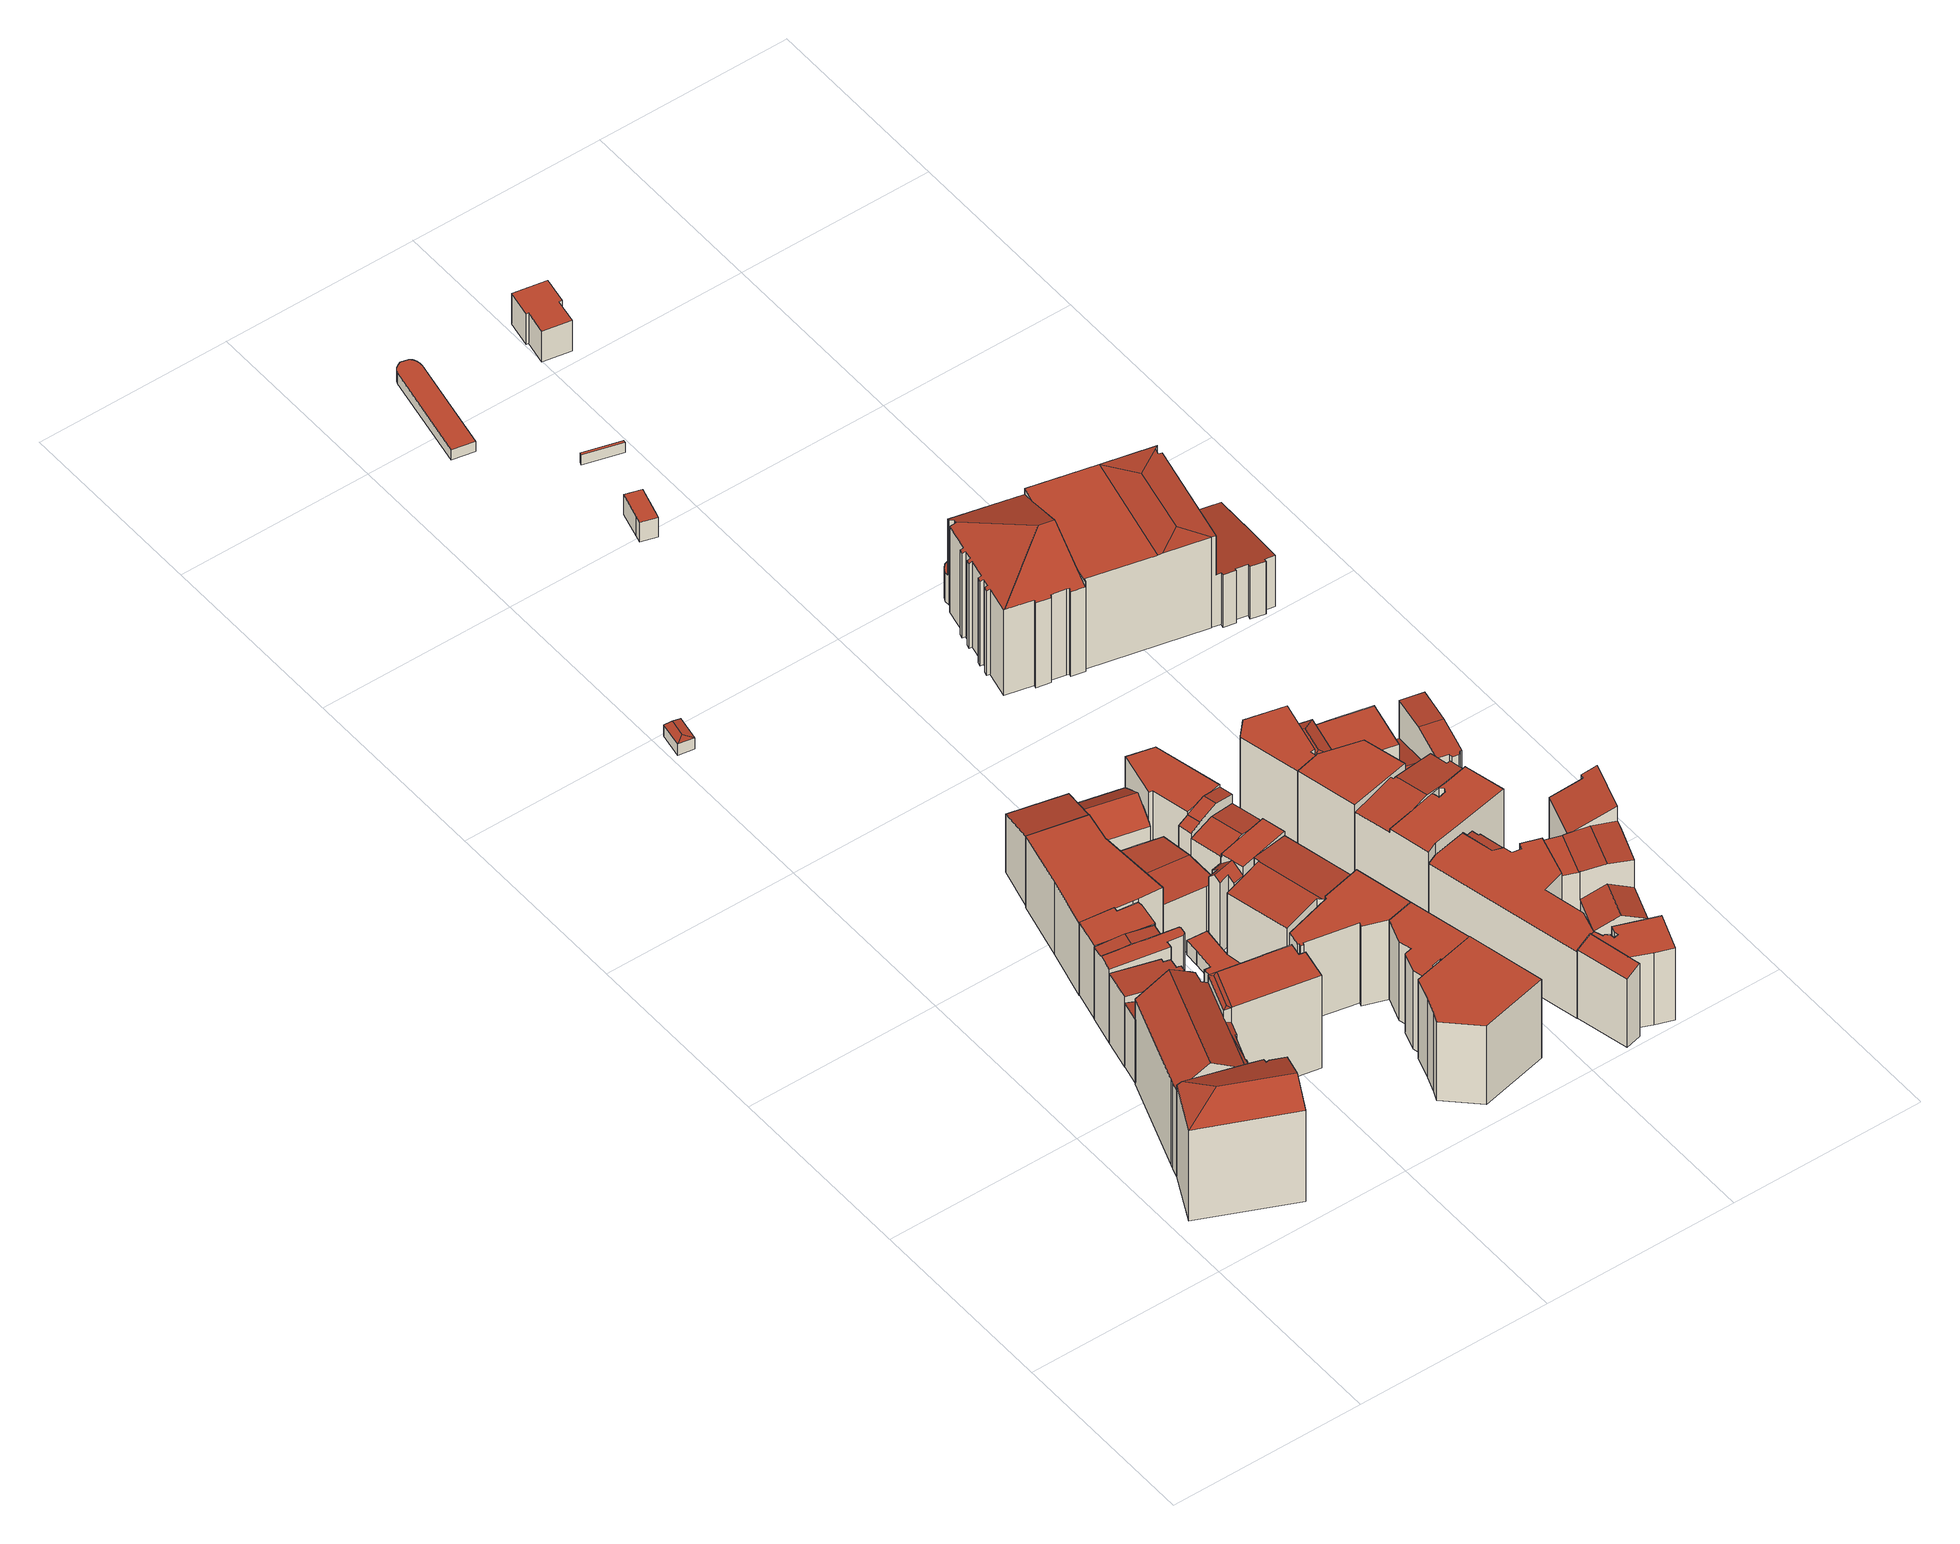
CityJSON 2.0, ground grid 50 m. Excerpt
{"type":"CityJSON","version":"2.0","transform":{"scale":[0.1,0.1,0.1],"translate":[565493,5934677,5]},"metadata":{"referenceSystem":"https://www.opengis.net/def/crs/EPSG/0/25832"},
"CityObjects":{
"building1":{"type":"Building","attributes":{"Gemeindeschluessel":"02100108","Geometrietyp2DReferenz":"3000","function":"31001_2010","roofType":"3200","measuredHeight":31.14,"storeysAboveGround":6},"address":[{"country":"Germany","locality":"Hamburg","thoroughfareNumber":"27","thoroughfareName":"Dammtorstraße","postcode":"20354"}],"geometry":[{"type":"Solid","lod":"2","boundaries":[[[[0,1,2,3]],[[4,5,6,7]],[[5,8,9,6]],[[8,10,11,9]],[[10,12,13,11]],[[12,14,13]],[[14,15,16,13]],[[17,18,7,6,9,11,13,16,19]],[[7,18,20,21,4]],[[17,19,3,2,22]],[[3,19,16,15,0]],[[18,17,22,20]],[[15,14,12,10,8,5,4,21,1,0]],[[22,2,1,21,20]]]],"semantics":{"surfaces":[{"type":"RoofSurface"},{"type":"WallSurface"},{"type":"GroundSurface"}],"values":[[0,1,1,1,1,1,1,2,1,1,1,1,0,0]]}}]},
"building2":{"type":"Building","attributes":{"Gemeindeschluessel":"02100108","Geometrietyp2DReferenz":"3000","function":"31001_2310","roofType":"2100","measuredHeight":19.26,"storeysAboveGround":5},"address":[{"country":"Germany","locality":"Hamburg","thoroughfareNumber":"23","thoroughfareName":"Dammtorstraße","postcode":"20354"}],"geometry":[{"type":"Solid","lod":"2","boundaries":[[[[23,24,25,26]],[[24,27,28,25]],[[27,29,30,28]],[[29,31,32,30]],[[33,23,26,34]],[[31,33,34,32]],[[34,26,25,28,30,32]],[[31,29,27,24,23,33]]]],"semantics":{"surfaces":[{"type":"WallSurface"},{"type":"GroundSurface"},{"type":"RoofSurface"}],"values":[[0,0,0,0,0,0,1,2]]}}]},
"building3":{"type":"Building","attributes":{"Gemeindeschluessel":"02100108","Geometrietyp2DReferenz":"3000","function":"31001_2010","roofType":"3100","measuredHeight":30.87,"storeysAboveGround":5},"address":[{"country":"Germany","locality":"Hamburg","thoroughfareNumber":"25","thoroughfareName":"Dammtorstraße","postcode":"20354"}],"geometry":[{"type":"Solid","lod":"2","boundaries":[[[[35,36,37,38,39,40,41,42]],[[43,37,36,44]],[[45,46,40,39,47]],[[48,49,50,51]],[[51,50,52]],[[53,54,48,51,52]],[[54,49,48]],[[55,56,57,58]],[[59,60,61,62]],[[63,64,65,66]],[[64,67,68,65]],[[69,70,41,40]],[[35,42,71,72]],[[73,74,75,76]],[[43,44,77,78]],[[45,47,79,80]],[[50,49,81,69]],[[52,50,69,40,46]],[[82,83,84,85]],[[83,86,87,84]],[[57,56,59,62]],[[88,68,67,89]],[[90,81,49,54,91,92,93]],[[80,79,94,78,77,72,71,95,66,65,68,88,76,75,93,92,96,97,85,84,87,98]],[[89,67,64,63,99,100]],[[73,100,99,101,70,69,81,90,74]],[[52,98,87,86,53]],[[96,60,59,56,55,97]],[[97,55,58,102,82,85]],[[58,57,62,61,103,102]],[[92,91,103,61,60,96]],[[98,52,46,45,80]],[[77,44,36,35,72]],[[94,38,37,43,78]],[[79,47,39,38,94]],[[90,93,75,74]],[[88,89,100,73,76]],[[71,42,41,70,101,95]],[[95,101,99,63,66]],[[103,91,54,53,86,83,82,102]]]],"semantics":{"surfaces":[{"type":"RoofSurface"},{"type":"WallSurface"},{"type":"GroundSurface"}],"values":[[0,0,0,0,0,0,0,0,0,1,1,1,1,1,1,1,1,1,1,1,1,1,1,2,0,0,1,1,1,1,1,1,1,1,1,1,1,1,1,0]]}}]},
"building4":{"type":"Building","attributes":{"Gemeindeschluessel":"02100108","Geometrietyp2DReferenz":"3000","function":"31001_2310","roofType":"1000","measuredHeight":21.2,"storeysAboveGround":5},"address":[{"country":"Germany","locality":"Hamburg","thoroughfareNumber":"22","thoroughfareName":"Dammtorstraße","postcode":"20354"}],"geometry":[{"type":"Solid","lod":"2","boundaries":[[[[104,105,106,107]],[[105,108,109,106]],[[108,110,111,109]],[[110,112,113,111]],[[112,114,115,113]],[[114,116,117,115]],[[118,119,120,121]],[[119,122,123,120]],[[122,124,125,123]],[[124,104,107,125]],[[116,126,127,117]],[[126,118,121,127]],[[121,120,123,125,107,106,109,111,113,115,117,127]],[[126,116,114,112,110,108,105,104,124,122,119,118]]]],"semantics":{"surfaces":[{"type":"WallSurface"},{"type":"GroundSurface"},{"type":"RoofSurface"}],"values":[[0,0,0,0,0,0,0,0,0,0,0,0,1,2]]}}]},
"building5":{"type":"Building","attributes":{"Gemeindeschluessel":"02100108","Geometrietyp2DReferenz":"3000","function":"31001_2010","roofType":"1000","measuredHeight":22.48,"storeysAboveGround":5},"address":[{"country":"Germany","locality":"Hamburg","thoroughfareNumber":"21","thoroughfareName":"Dammtorstraße","postcode":"20354"}],"geometry":[{"type":"Solid","lod":"2","boundaries":[[[[128,129,130,131,132]],[[133,132,131]],[[134,135,136,137]],[[138,139,140,141]],[[139,142,143,140]],[[142,144,145,143]],[[144,146,147,145]],[[148,137,136,149,141,140,143,145,147,106]],[[106,147,146,150]],[[149,151,152,153,138,141]],[[149,136,135,151]],[[128,132,154]],[[148,130,129,134,137]],[[152,154,153]],[[106,150,133,131,130,148]],[[152,151,135,134,129,128,154]],[[154,132,133,150,146,144,142,139,138,153]]]],"semantics":{"surfaces":[{"type":"RoofSurface"},{"type":"WallSurface"},{"type":"GroundSurface"}],"values":[[0,1,1,1,1,1,1,2,1,1,1,1,1,1,1,0,0]]}}]},
"building6":{"type":"Building","attributes":{"Gemeindeschluessel":"02100108","Geometrietyp2DReferenz":"3000","function":"31001_2010","roofType":"1000","measuredHeight":21.91,"storeysAboveGround":5},"address":[{"country":"Germany","locality":"Hamburg","thoroughfareNumber":"20","thoroughfareName":"Dammtorstraße","postcode":"20354"}],"geometry":[{"type":"Solid","lod":"2","boundaries":[[[[155,156,157,158]],[[159,160,161,162]],[[160,163,164,161]],[[165,155,158,166]],[[163,160,159,167,156,155,165,168]],[[166,158,157,169,162,161,164,170]],[[170,168,165,166]],[[164,163,168,170]],[[169,167,159,162]],[[157,156,167,169]]]],"semantics":{"surfaces":[{"type":"WallSurface"},{"type":"RoofSurface"},{"type":"GroundSurface"}],"values":[[0,0,0,0,1,2,0,0,0,0]]}}]},
"building7":{"type":"Building","attributes":{"Gemeindeschluessel":"02100108","Geometrietyp2DReferenz":"3000","function":"31001_2010","roofType":"3200","measuredHeight":3.69,"storeysAboveGround":1},"address":[{"country":"Germany","locality":"Hamburg","thoroughfareName":"Gorch-Fock-Wall","postcode":"20355"}],"geometry":[{"type":"Solid","lod":"2","boundaries":[[[[171,172,173,174]],[[174,173,175]],[[176,171,174,175]],[[173,172,177,178]],[[175,173,178,179]],[[176,175,179,180]],[[179,178,177,180]],[[177,172,171,176,180]]]],"semantics":{"surfaces":[{"type":"RoofSurface"},{"type":"WallSurface"},{"type":"GroundSurface"}],"values":[[0,0,0,1,1,1,2,1]]}}]},
"building8":{"type":"Building","attributes":{"Gemeindeschluessel":"02100108","Geometrietyp2DReferenz":"3000","function":"31001_2010","roofType":"2100","measuredHeight":11.43,"storeysAboveGround":3},"address":[{"country":"Germany","locality":"Hamburg","thoroughfareNumber":"21c","thoroughfareName":"Dammtorstraße","postcode":"20354"}],"geometry":[{"type":"Solid","lod":"2","boundaries":[[[[181,182,183,184]],[[182,185,186,183]],[[185,187,188,186]],[[187,189,190,188]],[[191,192,193,194]],[[195,196,197,198]],[[196,199,200,197]],[[199,201,202,200]],[[201,203,204,202]],[[203,205,206,204]],[[205,207,208,206]],[[207,209,210,208]],[[209,211,212,210]],[[211,181,184,212]],[[213,195,198,214]],[[214,193,192,213]],[[194,190,189,191]],[[194,193,214,198,197,200,202,204,206,208,210,212,184,183,186,188,190]],[[189,187,185,182,181,211,209,207,205,203,201,199,196,195,213,192,191]]]],"semantics":{"surfaces":[{"type":"WallSurface"},{"type":"GroundSurface"},{"type":"RoofSurface"}],"values":[[0,0,0,0,0,0,0,0,0,0,0,0,0,0,0,0,0,1,2]]}}]},
"building9":{"type":"Building","attributes":{"Gemeindeschluessel":"02100108","Geometrietyp2DReferenz":"3000","function":"31001_2010","roofType":"1000","measuredHeight":21.81,"storeysAboveGround":5},"address":[{"country":"Germany","locality":"Hamburg","thoroughfareNumber":"6","thoroughfareName":"Stephansplatz","postcode":"20354"}],"geometry":[{"type":"Solid","lod":"2","boundaries":[[[[215,216,217,218]],[[219,220,221,222]],[[220,223,224,221]],[[223,225,226,224]],[[227,228,229,230]],[[231,217,216,232]],[[233,226,225,234]],[[228,215,218,229]],[[234,227,230,233]],[[222,231,232,219]],[[222,221,224,226,233,230,229,218,217,231]],[[232,216,215,228,227,234,225,223,220,219]]]],"semantics":{"surfaces":[{"type":"WallSurface"},{"type":"GroundSurface"},{"type":"RoofSurface"}],"values":[[0,0,0,0,0,0,0,0,0,0,1,2]]}}]},
"building10":{"type":"Building","attributes":{"Gemeindeschluessel":"02100108","Geometrietyp2DReferenz":"3000","function":"31001_2100","roofType":"1000","measuredHeight":4.22,"storeysAboveGround":1},"address":[{"country":"Germany","locality":"Hamburg","thoroughfareNumber":"21b","thoroughfareName":"Dammtorstraße","postcode":"20354"}],"geometry":[{"type":"Solid","lod":"2","boundaries":[[[[235,236,237,193]],[[236,238,239,237]],[[238,240,241,239]],[[240,242,243,241]],[[242,244,245,243]],[[246,247,248,249]],[[247,250,251,248]],[[250,247,246,252,244,242,240,238,236,235,253]],[[237,239,241,243,245,254,249,248,251,214,193]],[[214,253,235,193]],[[251,250,253,214]],[[254,252,246,249]],[[245,244,252,254]]]],"semantics":{"surfaces":[{"type":"WallSurface"},{"type":"RoofSurface"},{"type":"GroundSurface"}],"values":[[0,0,0,0,0,0,0,1,2,0,0,0,0]]}}]},
"building11":{"type":"Building","attributes":{"Gemeindeschluessel":"02100108","Geometrietyp2DReferenz":"3000","function":"31001_2010","roofType":"2100","measuredHeight":20.89,"storeysAboveGround":4},"address":[{"country":"Germany","locality":"Hamburg","thoroughfareNumber":"31","thoroughfareName":"Esplanade","postcode":"20354"}],"geometry":[{"type":"Solid","lod":"2","boundaries":[[[[255,256,257,258]],[[256,259,260,257]],[[261,255,258,262]],[[259,261,262,260]],[[262,258,257,260]],[[259,256,255,261]]]],"semantics":{"surfaces":[{"type":"WallSurface"},{"type":"GroundSurface"},{"type":"RoofSurface"}],"values":[[0,0,0,0,1,2]]}}]},
"building12":{"type":"Building","attributes":{"Gemeindeschluessel":"02100108","Geometrietyp2DReferenz":"3000","function":"31001_2010","roofType":"3100","measuredHeight":18.23,"storeysAboveGround":4},"address":[{"country":"Germany","locality":"Hamburg","thoroughfareName":"Esplanade","postcode":"20354"}],"geometry":[{"type":"Solid","lod":"2","boundaries":[[[[263,264,265,266]],[[267,268,269,270]],[[271,272,273,274]],[[275,276,271,274,277]],[[274,273,266,265,270,269,277]],[[266,273,272,263]],[[270,265,264,278,267]],[[277,269,268,275]],[[268,267,278,276,275]],[[264,263,272,271,276,278]]]],"semantics":{"surfaces":[{"type":"WallSurface"},{"type":"GroundSurface"},{"type":"RoofSurface"}],"values":[[0,0,0,0,1,0,0,0,2,2]]}}]},
"building13":{"type":"Building","attributes":{"Gemeindeschluessel":"02100108","Geometrietyp2DReferenz":"3000","function":"31001_2010","roofType":"1000","measuredHeight":23.88,"storeysAboveGround":7},"address":[{"country":"Germany","locality":"Hamburg","thoroughfareNumber":"41","thoroughfareName":"Colonnaden","postcode":"20354"}],"geometry":[{"type":"Solid","lod":"2","boundaries":[[[[279,280,281,282,283,284,285]],[[286,287,288,289,290,291,292]],[[281,280,289,288]],[[280,279,290,289]],[[279,285,291,290]],[[284,283,286,292]],[[283,282,287,286]],[[282,281,288,287]],[[291,285,284,292]]]],"semantics":{"surfaces":[{"type":"RoofSurface"},{"type":"GroundSurface"},{"type":"WallSurface"}],"values":[[0,1,2,2,2,2,2,2,2]]}}]},
"building14":{"type":"Building","attributes":{"Gemeindeschluessel":"02100108","Geometrietyp2DReferenz":"3000","function":"31001_2100","roofType":"3100","measuredHeight":18.59,"storeysAboveGround":3},"address":[{"country":"Germany","locality":"Hamburg","thoroughfareNumber":"29","thoroughfareName":"Esplanade","postcode":"20354"}],"geometry":[{"type":"Solid","lod":"2","boundaries":[[[[293,294,295,296,297]],[[296,295,298,299]],[[297,296,299,300]],[[301,302,294,293]],[[303,304,305,306]],[[305,307,300,299,298,308,309,310,306]],[[310,309,311,312]],[[310,312,313,303,306]],[[307,305,304,301]],[[308,314,315,311,309]],[[307,301,293,297,300]],[[298,295,294,302,314,308]],[[312,311,315,313]],[[315,314,302,301,304,303,313]]]],"semantics":{"surfaces":[{"type":"RoofSurface"},{"type":"WallSurface"},{"type":"GroundSurface"}],"values":[[0,1,1,1,1,2,1,1,1,1,1,1,0,0]]}}]},
"building15":{"type":"Building","attributes":{"Gemeindeschluessel":"02100108","Geometrietyp2DReferenz":"3000","function":"31001_2310","roofType":"1000","measuredHeight":24.25,"storeysAboveGround":5},"address":[{"country":"Germany","locality":"Hamburg","thoroughfareNumber":"45","thoroughfareName":"Colonnaden","postcode":"20354"}],"geometry":[{"type":"Solid","lod":"2","boundaries":[[[[316,317,318,319]],[[317,320,321,318]],[[320,322,323,321]],[[322,324,325,323]],[[324,326,327,325]],[[328,329,330,331]],[[329,332,333,330]],[[332,334,335,333]],[[334,336,337,335]],[[336,338,339,337]],[[338,316,319,339]],[[340,341,342,343]],[[341,328,331,342]],[[343,327,326,340]],[[343,342,331,330,333,335,337,339,319,318,321,323,325,327]],[[326,324,322,320,317,316,338,336,334,332,329,328,341,340]]]],"semantics":{"surfaces":[{"type":"WallSurface"},{"type":"GroundSurface"},{"type":"RoofSurface"}],"values":[[0,0,0,0,0,0,0,0,0,0,0,0,0,0,1,2]]}}]},
"building16":{"type":"Building","attributes":{"Gemeindeschluessel":"02100108","Geometrietyp2DReferenz":"3000","function":"31001_2010","roofType":"3100","measuredHeight":22.89,"storeysAboveGround":5},"address":[{"country":"Germany","locality":"Hamburg","thoroughfareNumber":"47","thoroughfareName":"Colonnaden","postcode":"20354"}],"geometry":[{"type":"Solid","lod":"2","boundaries":[[[[344,345,346,347,348]],[[346,345,349,350,351,352,353]],[[344,348,354,355]],[[348,347,356,354]],[[352,351,357,358]],[[351,350,327,357]],[[350,349,325,327]],[[353,352,358,359]],[[349,345,344,355,325]],[[347,346,353,359,356]],[[359,358,357,327,325,355,354,356]]]],"semantics":{"surfaces":[{"type":"RoofSurface"},{"type":"WallSurface"},{"type":"GroundSurface"}],"values":[[0,0,1,1,1,1,1,1,1,1,2]]}}]},
"building17":{"type":"Building","attributes":{"Gemeindeschluessel":"02100108","Geometrietyp2DReferenz":"3000","function":"31001_2010","roofType":"1000","measuredHeight":23.84,"storeysAboveGround":5},"address":[{"country":"Germany","locality":"Hamburg","thoroughfareNumber":"43","thoroughfareName":"Colonnaden","postcode":"20354"}],"geometry":[{"type":"Solid","lod":"2","boundaries":[[[[360,361,362,363,364,365,366,367,368,369,370,371]],[[372,373,374,375,376,377,378,379,380,381,382,383]],[[370,369,372,383]],[[369,368,373,372]],[[368,367,374,373]],[[367,366,375,374]],[[366,365,376,375]],[[365,364,377,376]],[[364,363,378,377]],[[363,362,379,378]],[[362,361,380,379]],[[361,360,381,380]],[[360,371,382,381]],[[371,370,383,382]]]],"semantics":{"surfaces":[{"type":"RoofSurface"},{"type":"GroundSurface"},{"type":"WallSurface"}],"values":[[0,1,2,2,2,2,2,2,2,2,2,2,2,2]]}}]},
"building18":{"type":"Building","attributes":{"Gemeindeschluessel":"02100108","Geometrietyp2DReferenz":"3000","function":"31001_2010","roofType":"3100","measuredHeight":23.17,"storeysAboveGround":4},"address":[{"country":"Germany","locality":"Hamburg","thoroughfareNumber":"49","thoroughfareName":"Colonnaden","postcode":"20354"}],"geometry":[{"type":"Solid","lod":"2","boundaries":[[[[384,385,386,387,388,389,390]],[[391,392,393,394,384,390,395]],[[396,397,398,399,400,401,402]],[[403,404,398,405,385,406,394,407,408]],[[404,409,410,400,399]],[[386,411,412,387]],[[389,388,413,414]],[[392,391,415,416]],[[391,395,417,415]],[[402,401,418,419]],[[405,398,397]],[[403,409,404]],[[407,394,393]],[[415,417,414,413,420,419,418,421,357,416]],[[357,408,407,393,392,416]],[[421,410,409,403,408,357]],[[420,412,411,396,402,419]],[[385,405,397,396,411,386]],[[404,399,398]],[[418,401,400,410,421]],[[417,395,390,389,414]],[[406,385,384,394]],[[413,388,387,412,420]]]],"semantics":{"surfaces":[{"type":"RoofSurface"},{"type":"WallSurface"},{"type":"GroundSurface"}],"values":[[0,0,0,0,0,0,1,1,1,1,1,1,1,2,1,1,1,1,1,1,1,1,1]]}}]},
"building19":{"type":"Building","attributes":{"Gemeindeschluessel":"02100108","Geometrietyp2DReferenz":"3000","function":"31001_3091","roofType":"1000","measuredHeight":3,"storeysAboveGround":1},"address":[{"country":"Germany","locality":"Hamburg","thoroughfareName":"Esplanade","postcode":"20354"}],"geometry":[{"type":"Solid","lod":"2","boundaries":[[[[422,423,424,425]],[[426,427,428,429]],[[427,422,425,428]],[[426,423,422,427]],[[429,424,423,426]],[[428,425,424,429]]]],"semantics":{"surfaces":[{"type":"GroundSurface"},{"type":"RoofSurface"},{"type":"WallSurface"}],"values":[[0,1,2,2,2,2]]}}]},
"building20":{"type":"Building","attributes":{"Gemeindeschluessel":"02100108","Geometrietyp2DReferenz":"3000","function":"31001_2010","roofType":"1000","measuredHeight":24.54,"storeysAboveGround":5},"address":[{"country":"Germany","locality":"Hamburg","thoroughfareNumber":"51","thoroughfareName":"Colonnaden","postcode":"20354"}],"geometry":[{"type":"Solid","lod":"2","boundaries":[[[[430,431,432,433]],[[434,435,436,437,438]],[[439,440,441,435,434]],[[432,431,442,443]],[[433,432,443,444]],[[445,446,447,448]],[[449,441,440]],[[450,437,436]],[[437,450,451,452,442]],[[431,437,442]],[[438,437,431,430]],[[443,442,452,453,448,447,454,444]],[[454,439,434,438,430,433,444]],[[435,441,436]],[[453,452,451,455]],[[447,446,449,440,439,454]],[[448,453,455,445]],[[455,451,450,436,441,449,446,445]]]],"semantics":{"surfaces":[{"type":"RoofSurface"},{"type":"WallSurface"},{"type":"GroundSurface"}],"values":[[0,0,0,1,1,1,1,1,1,1,1,2,1,1,1,1,1,0]]}}]},
"building21":{"type":"Building","attributes":{"Gemeindeschluessel":"02100108","Geometrietyp2DReferenz":"3000","function":"51009_1750","roofType":"1000","measuredHeight":6.02},"address":[{"country":"Germany","locality":"Hamburg","postcode":"20355"}],"geometry":[{"type":"Solid","lod":"2","boundaries":[[[[456,457,458,459,460,461]],[[462,463,464,465,466,467]],[[460,459,462,467]],[[459,458,463,462]],[[458,457,464,463]],[[457,456,465,464]],[[456,461,466,465]],[[461,460,467,466]]]],"semantics":{"surfaces":[{"type":"RoofSurface"},{"type":"GroundSurface"},{"type":"WallSurface"}],"values":[[0,1,2,2,2,2,2,2]]}}]},
"building22":{"type":"Building","attributes":{"Gemeindeschluessel":"02100108","Geometrietyp2DReferenz":"3000","function":"31001_2010","roofType":"1000","measuredHeight":3.12,"storeysAboveGround":1},"address":[{"country":"Germany","locality":"Hamburg","thoroughfareNumber":"4","thoroughfareName":"Dammtordamm","postcode":"20354"}],"geometry":[{"type":"Solid","lod":"2","boundaries":[[[[468,469,470,471]],[[472,473,468,471]],[[474,475,473,472]],[[474,476,477,475]],[[476,478,479,477]],[[478,480,481,479]],[[480,482,483,481]],[[483,482,484,485]],[[485,484,486,487]],[[487,486,488,489]],[[489,488,490,491]],[[491,490,470,469]],[[471,470,490,488,486,484,482,480,478,476,474,472]],[[473,475,477,479,481,483,485,487,489,491,469,468]]]],"semantics":{"surfaces":[{"type":"WallSurface"},{"type":"GroundSurface"},{"type":"RoofSurface"}],"values":[[0,0,0,0,0,0,0,0,0,0,0,0,1,2]]}}]},
"building23":{"type":"Building","attributes":{"Gemeindeschluessel":"02100108","Geometrietyp2DReferenz":"3000","function":"31001_2010","roofType":"1000","measuredHeight":22.24,"storeysAboveGround":6},"address":[{"country":"Germany","locality":"Hamburg","thoroughfareNumber":"70","thoroughfareName":"Colonnaden","postcode":"20354"}],"geometry":[{"type":"Solid","lod":"2","boundaries":[[[[492,493,494,495]],[[496,497,498,499]],[[500,501,502,503]],[[501,504,505,502]],[[504,506,507,505]],[[506,508,509,507]],[[508,510,511,509]],[[510,512,513,511]],[[514,515,516,517]],[[518,519,499,498,520,503,502,505,507,509,511,513,517,516,521]],[[522,515,514,512,510,508,506,504,501,500,495,494,523]],[[494,493,524,519,518,523]],[[523,518,521,522]],[[522,521,516,515]],[[514,517,513,512]],[[520,498,497,525]],[[499,519,524,496]],[[520,525,492,495,500,503]],[[524,493,492,525,497,496]]]],"semantics":{"surfaces":[{"type":"WallSurface"},{"type":"GroundSurface"},{"type":"RoofSurface"}],"values":[[0,0,0,0,0,0,0,0,0,1,2,0,0,0,0,0,0,0,2]]}}]},
"building24":{"type":"Building","attributes":{"Gemeindeschluessel":"02100108","Geometrietyp2DReferenz":"3000","function":"31001_2010","roofType":"1000","measuredHeight":20.3,"storeysAboveGround":6},"address":[{"country":"Germany","locality":"Hamburg","thoroughfareNumber":"72","thoroughfareName":"Colonnaden","postcode":"20354"}],"geometry":[{"type":"Solid","lod":"2","boundaries":[[[[526,527,528,529,530,531,532,533,534]],[[535,536,537,538]],[[539,540,541,542]],[[540,543,544,541]],[[543,545,546,544]],[[532,531,547,548]],[[531,530,549,547]],[[530,529,550,549]],[[529,528,551,550]],[[534,552,526]],[[534,533,553,552]],[[554,527,526]],[[555,556,557,558]],[[556,559,560,557]],[[559,561,562,560]],[[542,541,544,546,538,537,548,547,549,550,551,563,558,557,560,562,564]],[[543,540,539,565,561,559,556,555,566,554,526,552,553,536,535,545]],[[535,538,546,545]],[[565,564,562,561]],[[555,558,563,566]],[[551,528,527,554,566,563]],[[539,542,564,565]],[[537,536,553,533,532,548]]]],"semantics":{"surfaces":[{"type":"RoofSurface"},{"type":"WallSurface"},{"type":"GroundSurface"}],"values":[[0,1,1,1,1,1,1,1,1,1,1,1,1,1,1,2,0,1,1,1,1,1,1]]}}]},
"building25":{"type":"Building","attributes":{"Gemeindeschluessel":"02100108","Geometrietyp2DReferenz":"3000","function":"51009_1750","roofType":"1000","measuredHeight":3},"address":[{"country":"Germany","locality":"Hamburg","postcode":"20355"}],"geometry":[{"type":"Solid","lod":"2","boundaries":[[[[567,568,569,570,571,572]],[[573,574,575,576,577,578]],[[576,567,572,577]],[[575,568,567,576]],[[574,569,568,575]],[[573,570,569,574]],[[578,571,570,573]],[[577,572,571,578]]]],"semantics":{"surfaces":[{"type":"GroundSurface"},{"type":"RoofSurface"},{"type":"WallSurface"}],"values":[[0,1,2,2,2,2,2,2]]}}]},
"building26":{"type":"Building","attributes":{"Gemeindeschluessel":"02100108","Geometrietyp2DReferenz":"3000","function":"31001_2010","roofType":"1000","measuredHeight":23.53,"storeysAboveGround":5},"address":[{"country":"Germany","locality":"Hamburg","thoroughfareNumber":"108","thoroughfareName":"Colonnaden","postcode":"20354"}],"geometry":[{"type":"Solid","lod":"2","boundaries":[[[[579,580,581,582,583,584,585]],[[586,587,588,589,590,591,592]],[[580,579,590,589]],[[579,585,591,590]],[[584,583,586,592]],[[583,582,587,586]],[[582,581,588,587]],[[581,580,589,588]],[[591,585,584,592]]]],"semantics":{"surfaces":[{"type":"RoofSurface"},{"type":"GroundSurface"},{"type":"WallSurface"}],"values":[[0,1,2,2,2,2,2,2,2]]}}]},
"building27":{"type":"Building","attributes":{"Gemeindeschluessel":"02100108","Geometrietyp2DReferenz":"3000","function":"31001_1120","roofType":"1000","measuredHeight":24.07,"storeysAboveGround":5},"address":[{"country":"Germany","locality":"Hamburg","thoroughfareNumber":"104","thoroughfareName":"Colonnaden","postcode":"20354"}],"geometry":[{"type":"Solid","lod":"2","boundaries":[[[[581,582,593,594]],[[582,595,596,593]],[[597,581,594,598]],[[599,597,598,600]],[[600,601,602,599]],[[601,596,595,602]],[[601,600,598,594,593,596]],[[595,582,581,597,599,602]]]],"semantics":{"surfaces":[{"type":"WallSurface"},{"type":"GroundSurface"},{"type":"RoofSurface"}],"values":[[0,0,0,0,0,0,1,2]]}}]},
"building28":{"type":"Building","attributes":{"Gemeindeschluessel":"02100108","Geometrietyp2DReferenz":"3000","function":"31001_2010","roofType":"1000","measuredHeight":24.38,"storeysAboveGround":5},"address":[{"country":"Germany","locality":"Hamburg","thoroughfareNumber":"96","thoroughfareName":"Colonnaden","postcode":"20354"}],"geometry":[{"type":"Solid","lod":"2","boundaries":[[[[603,604,605,606,607,608,609]],[[610,611,612,613,614,605,604]],[[615,616,617,618]],[[608,607,619,620]],[[607,606,621,619]],[[622,603,609]],[[623,611,610]],[[624,625,618,617]],[[626,627,538,537]],[[628,629,630,631]],[[632,628,631,633]],[[634,632,633,635]],[[636,634,635,637]],[[629,636,637,630]],[[614,613,638,639]],[[613,612,640,638]],[[616,615,641,642]],[[643,548,537,538,644,620,619,621,645,639,638,640,646,647,642,641],[630,637,635,633,631]],[[548,643,641,615,618,625,648,626,537]],[[617,616,642,647,624]],[[647,646,640,612,611,623,624]],[[538,627,622,609,608,620,644]],[[610,604,603,649]],[[605,614,639,645,621,606]],[[626,648,625,624,623,610,649,603,622,627],[628,632,634,636,629]]]],"semantics":{"surfaces":[{"type":"RoofSurface"},{"type":"WallSurface"},{"type":"GroundSurface"}],"values":[[0,0,0,1,1,1,1,1,1,1,1,1,1,1,1,1,1,2,1,1,1,1,1,1,0]]}}]},
"building29":{"type":"Building","attributes":{"Gemeindeschluessel":"02100108","Geometrietyp2DReferenz":"3000","function":"31001_1120","roofType":"3200","measuredHeight":18.11,"storeysAboveGround":4},"address":[{"country":"Germany","locality":"Hamburg","thoroughfareNumber":"22","thoroughfareName":"Esplanade","postcode":"20354"}],"geometry":[{"type":"Solid","lod":"2","boundaries":[[[[650,651,652,653]],[[653,652,654]],[[655,651,650]],[[655,650,653,654]],[[652,651,656,657]],[[654,652,657,658]],[[651,655,659,656]],[[657,656,659,658]],[[659,655,654,658]]]],"semantics":{"surfaces":[{"type":"RoofSurface"},{"type":"WallSurface"},{"type":"GroundSurface"}],"values":[[0,0,0,0,1,1,1,2,1]]}}]},
"building30":{"type":"Building","attributes":{"Gemeindeschluessel":"02100108","Geometrietyp2DReferenz":"3000","function":"31001_1120","roofType":"1000","measuredHeight":15.63,"storeysAboveGround":3},"address":[{"country":"Germany","locality":"Hamburg","thoroughfareNumber":"20","thoroughfareName":"Esplanade","postcode":"20354"}],"geometry":[{"type":"Solid","lod":"2","boundaries":[[[[660,661,662,663]],[[661,664,665,662]],[[666,667,668,669]],[[670,671,672,673]],[[671,674,675,672]],[[673,672,675,676,677,663,662,665,678]],[[678,665,664,666,669,679]],[[673,678,679,670]],[[675,674,668,667,676]],[[677,676,667,680]],[[663,677,680,660]],[[679,669,668,674,671,670]],[[680,667,666,664,661,660]]]],"semantics":{"surfaces":[{"type":"WallSurface"},{"type":"GroundSurface"},{"type":"RoofSurface"}],"values":[[0,0,0,0,0,1,0,0,0,0,0,2,2]]}}]},
"building31":{"type":"Building","attributes":{"Gemeindeschluessel":"02100108","Geometrietyp2DReferenz":"3000","function":"31001_2010","roofType":"3100","measuredHeight":23.71,"storeysAboveGround":7},"address":[{"country":"Germany","locality":"Hamburg","thoroughfareNumber":"42","thoroughfareName":"Fehlandtstraße","postcode":"20354"}],"geometry":[{"type":"Solid","lod":"2","boundaries":[[[[681,682,683,684]],[[685,686,687,688]],[[689,690,691,692,693,681,684,694]],[[695,685,688,696]],[[697,698,699]],[[700,701,702,703,699,692,704]],[[705,706,691,690,707]],[[708,709,710,711]],[[682,681,698,711,710]],[[681,693,699,698]],[[693,692,699]],[[698,697,708,711]],[[699,703,712,713]],[[703,702,714,712]],[[702,701,715,714]],[[701,700,716,715]],[[717,718,719,720,721,713,712,714,715,716,722]],[[692,691,706,704]],[[716,700,704,706,705,722]],[[721,709,708,697,699,713]],[[722,705,707,695,696,717]],[[695,707,690,689,686,685]],[[717,696,688,687,718]],[[718,687,686,689,694,719]],[[719,694,684,683,720]],[[720,683,682,710,709,721]]]],"semantics":{"surfaces":[{"type":"RoofSurface"},{"type":"WallSurface"},{"type":"GroundSurface"}],"values":[[0,0,0,0,0,0,0,0,1,1,1,1,1,1,1,1,2,1,1,1,1,1,1,1,1,1]]}}]},
"building32":{"type":"Building","attributes":{"Gemeindeschluessel":"02100108","Geometrietyp2DReferenz":"3000","function":"31001_2080","roofType":"1000","measuredHeight":9.22,"storeysAboveGround":1},"address":[{"country":"Germany","locality":"Hamburg","thoroughfareNumber":"2","thoroughfareName":"Dammtordamm","postcode":"20354"}],"geometry":[{"type":"Solid","lod":"2","boundaries":[[[[723,724,725,726,727,728,729,730]],[[731,732,733,734,735,736,737,738]],[[729,728,731,738]],[[728,727,732,731]],[[727,726,733,732]],[[726,725,734,733]],[[725,724,735,734]],[[724,723,736,735]],[[723,730,737,736]],[[737,730,729,738]]]],"semantics":{"surfaces":[{"type":"RoofSurface"},{"type":"GroundSurface"},{"type":"WallSurface"}],"values":[[0,1,2,2,2,2,2,2,2,2]]}}]},
"building33":{"type":"Building","attributes":{"Gemeindeschluessel":"02100108","Geometrietyp2DReferenz":"3000","function":"31001_1120","roofType":"3100","measuredHeight":7.29,"storeysAboveGround":3},"address":[{"country":"Germany","locality":"Hamburg","thoroughfareNumber":"18","thoroughfareName":"Esplanade","postcode":"20354"}],"geometry":[{"type":"Solid","lod":"2","boundaries":[[[[739,740,741,742,743,744,745,746]],[[747,748,744,743]],[[742,741,749,750]],[[741,740,751,749]],[[740,739,752,751]],[[739,746,753,752]],[[746,745,754,753]],[[748,747,755,756]],[[747,743,742,750,755]],[[745,744,748,756,754]],[[756,755,750,749,751,752,753,754]]]],"semantics":{"surfaces":[{"type":"RoofSurface"},{"type":"WallSurface"},{"type":"GroundSurface"}],"values":[[0,0,1,1,1,1,1,1,1,1,2]]}}]},
"building34":{"type":"Building","attributes":{"Gemeindeschluessel":"02100108","Geometrietyp2DReferenz":"3000","function":"31001_2010","roofType":"3200","measuredHeight":31.98,"storeysAboveGround":6},"address":[{"country":"Germany","locality":"Hamburg","thoroughfareNumber":"10","thoroughfareName":"Stephansplatz","postcode":"20354"}],"geometry":[{"type":"Solid","lod":"2","boundaries":[[[[757,758,759,760,761,762,763,764,765,766,767,768,769,770,771,772,773,774,775,776,777,778]],[[779,780,781,782,783,784,785,786,787,788,757,778,789]],[[758,757,788,790,791,792,793,794]],[[795,796,797,798,799,800,790,787]],[[801,802,799,798,803]],[[804,801,803,805]],[[806,799,802]],[[807,808,809,810,811,806,802,801,804]],[[812,813,814,815,816,817,818,819,820,821,822,823,824]],[[777,776,825,826]],[[776,775,827,825]],[[775,774,828,827]],[[774,773,829,828]],[[773,772,830,829]],[[772,771,831,830]],[[771,770,832,831]],[[770,769,833,832]],[[769,768,834,833]],[[768,767,835,834]],[[767,766,836,835]],[[766,765,837,836]],[[765,764,838,837]],[[764,763,839,838]],[[763,762,840,839]],[[762,761,841,840]],[[761,760,842,841]],[[760,759,843,842]],[[785,784,844,845]],[[784,783,846,844]],[[783,782,847,846]],[[782,781,848,847]],[[781,780,849,848]],[[780,779,850,849]],[[779,789,851,850]],[[794,793,852,853]],[[854,855,856,857]],[[855,858,859,856]],[[858,860,861,859]],[[860,862,863,861]],[[862,864,865,863]],[[864,866,867,865]],[[866,868,869,867]],[[868,870,871,869]],[[870,872,873,871]],[[872,874,875,873]],[[874,876,877,875]],[[876,878,879,877]],[[878,880,881,879]],[[880,882,883,881]],[[882,884,885,883]],[[884,886,887,885]],[[886,888,889,887]],[[795,787,786]],[[800,791,790]],[[797,796,890,891]],[[892,893,894,895]],[[896,897,898,899]],[[900,901,902,903]],[[904,905,906,907]],[[908,909,910,911]],[[912,913,914,915]],[[916,917,918,919]],[[917,920,921,918]],[[920,922,923,921]],[[922,924,925,923]],[[924,926,927,925]],[[926,928,929,927]],[[928,930,931,929]],[[930,932,933,931]],[[932,934,935,933]],[[934,936,937,935]],[[936,938,939,937]],[[938,940,941,939]],[[940,942,943,941]],[[942,944,945,943]],[[806,811,946,947]],[[811,810,948,946]],[[810,809,949,948]],[[808,807,814,813]],[[823,822,950,951]],[[822,821,952,950]],[[821,820,953,952]],[[820,819,954,953]],[[819,818,955,954]],[[818,817,956,955]],[[817,816,957,956]],[[816,815,958,957]],[[959,960,961,962]],[[963,964,965,966]],[[967,968,969,970]],[[971,972,973,974]],[[975,976,977,978]],[[979,980,981,982]],[[951,950,952,953,954,955,956,957,958,983,984,891,890,845,844,846,847,848,849,850,851,826,825,827,828,829,830,831,832,833,834,835,836,837,838,839,840,841,842,843,853,852,857,856,859,861,863,865,867,869,871,873,875,877,879,881,883,885,887,889,985,962,961,899,898,966,965,903,902,970,969,907,906,974,973,911,910,978,977,915,914,982,981,895,894,919,918,921,923,925,927,929,931,933,935,937,939,941,943,945,947,946,948,949,986,987]],[[944,942,940,938,936,934,932,930,928,926,924,922,920,917,916,893,892,980,979,913,912,976,975,909,908,972,971,905,904,968,967,901,900,964,963,897,896,960,959,988,888,886,884,882,880,878,876,874,872,870,868,866,864,862,860,858,855,854,989,990]],[[989,792,791,800,799,806,990]],[[984,805,803,798,797,891]],[[959,962,985,988]],[[945,944,990,806,947]],[[949,809,808,813,812,986]],[[987,824,823,951]],[[986,812,824,987]],[[958,815,814,807,804,983]],[[983,804,805,984]],[[892,895,981,980]],[[979,982,914,913]],[[912,915,977,976]],[[975,978,910,909]],[[908,911,973,972]],[[971,974,906,905]],[[904,907,969,968]],[[967,970,902,901]],[[900,903,965,964]],[[963,966,898,897]],[[896,899,961,960]],[[916,919,894,893]],[[988,985,889,888]],[[852,793,792,989,854,857]],[[890,796,795,786,785,845]],[[790,788,787]],[[851,789,778,777,826]],[[843,759,758,794,853]]]],"semantics":{"surfaces":[{"type":"RoofSurface"},{"type":"WallSurface"},{"type":"GroundSurface"}],"values":[[0,0,0,0,0,0,0,0,0,1,1,1,1,1,1,1,1,1,1,1,1,1,1,1,1,1,1,1,1,1,1,1,1,1,1,1,1,1,1,1,1,1,1,1,1,1,1,1,1,1,1,1,1,1,1,1,1,1,1,1,1,1,1,1,1,1,1,1,1,1,1,1,1,1,1,1,1,1,1,1,1,1,1,1,1,1,1,1,1,1,1,1,1,2,0,1,1,1,1,1,1,1,1,1,1,1,1,1,1,1,1,1,1,1,1,1,1,1,1,1,1,1]]}}]},
"building35":{"type":"Building","attributes":{"Gemeindeschluessel":"02100108","Geometrietyp2DReferenz":"3000","function":"31001_1120","roofType":"3100","measuredHeight":15.62,"storeysAboveGround":4},"address":[{"country":"Germany","locality":"Hamburg","thoroughfareNumber":"17","thoroughfareName":"Esplanade","postcode":"20354"}],"geometry":[{"type":"Solid","lod":"2","boundaries":[[[[991,992,993,994,995,996,997,998,999]],[[1000,1001,997,996]],[[995,994,1002,1003]],[[994,993,1004,1002]],[[993,992,1005,1004]],[[992,991,1006,1005]],[[991,999,1007,1006]],[[999,998,1008,1007]],[[1001,1000,1009,1010]],[[1000,996,995,1003,1009]],[[998,997,1001,1010,1008]],[[1010,1009,1003,1002,1004,1005,1006,1007,1008]]]],"semantics":{"surfaces":[{"type":"RoofSurface"},{"type":"WallSurface"},{"type":"GroundSurface"}],"values":[[0,0,1,1,1,1,1,1,1,1,1,2]]}}]}
},
"vertices":[
[301,119,330],[139,190,330],[36,150,293],[269,47,293],[244,243,288],[270,238,285],[270,238,18],[244,243,18],[297,232,282],[297,232,18],[292,216,290],[292,216,18],[303,220,287],[303,220,18],[303,220,286],[339,205,286],[339,205,18],[35,150,18],[95,273,18],[269,47,18],[95,273,295],[108,270,301],[35,150,293],
[193,547,213],[205,601,213],[205,601,20],[193,547,20],[279,588,191],[279,588,20],[278,581,191],[278,581,20],[332,572,175],[332,572,20],[324,526,174],[324,526,20],
[273,244,254],[276,253,254],[282,276,256],[281,276,256],[283,282,256],[309,388,263],[256,241,263],[270,238,254],[284,275,254],[281,267,254],[313,348,253],[327,385,253],[309,350,256],[354,483,298],[347,494,297],[309,388,297],[322,396,298],[327,385,297],[328,385,297],[367,490,297],[549,487,264],[500,496,264],[489,468,264],[544,458,264],[500,496,253],[482,500,253],[476,471,253],[489,468,253],[95,273,275],[104,298,275],[104,298,17],[95,273,17],[107,308,275],[107,308,17],[309,388,274],[256,241,274],[270,238,17],[273,244,17],[324,526,295],[335,524,288],[335,524,17],[324,526,17],[281,267,17],[284,275,17],[309,350,17],[313,348,17],[347,494,274],[538,426,297],[554,423,297],[554,423,17],[538,426,17],[539,346,297],[539,346,17],[193,547,17],[193,547,275],[330,497,285],[476,470,297],[476,470,17],[330,497,17],[281,276,17],[244,243,17],[482,500,17],[549,487,17],[327,385,17],[175,257,326],[274,534,326],[244,243,282],[544,458,297],[476,471,297],
[205,601,230],[222,678,230],[222,678,18],[205,601,18],[345,656,216],[345,656,18],[343,647,216],[343,647,18],[361,644,214],[361,644,18],[357,619,214],[357,619,18],[368,617,212],[368,617,18],[350,583,213],[348,576,213],[348,576,18],[350,583,18],[334,578,215],[334,578,18],[279,588,222],[279,588,18],[362,581,212],[362,581,18],
[304,709,243],[312,742,243],[240,755,236],[233,721,236],[287,712,241],[233,721,241],[382,730,236],[376,698,236],[376,698,18],[382,730,18],[420,686,241],[417,668,241],[417,668,18],[420,686,18],[411,664,241],[411,664,18],[371,669,241],[371,669,18],[368,652,241],[368,652,18],[240,755,18],[416,693,18],[222,678,241],[416,693,232],[418,690,231],[418,690,241],[321,706,241],
[240,755,239],[258,831,239],[258,831,20],[240,755,20],[342,810,239],[395,803,239],[395,803,20],[342,810,20],[396,792,239],[396,792,20],[382,730,239],[382,730,20],[344,821,239],[385,730,239],[344,821,20],[385,730,20],
[33,1970,69],[13,1973,67],[2,1909,67],[25,1926,69],[42,1902,67],[53,1966,67],[13,1973,33],[2,1909,33],[42,1902,33],[53,1966,33],
[324,526,123],[332,572,114],[332,572,8],[324,526,8],[334,578,112],[334,578,8],[348,576,112],[348,576,8],[350,583,111],[350,583,8],[409,573,111],[483,561,111],[483,561,8],[409,573,8],[591,540,111],[592,536,112],[592,536,8],[591,540,8],[590,527,114],[590,527,8],[583,489,121],[583,489,8],[581,481,123],[581,481,8],[549,487,122],[549,487,8],[482,500,122],[482,500,8],[426,510,122],[426,510,8],[335,524,122],[335,524,8],[590,547,110],[590,547,8],
[258,831,236],[290,960,236],[290,960,18],[258,831,18],[472,1078,236],[457,1002,236],[457,1002,18],[472,1078,18],[457,1000,236],[457,1000,18],[457,997,236],[457,997,18],[402,813,236],[390,815,236],[390,815,18],[402,813,18],[326,1109,18],[326,1109,236],[465,808,18],[465,808,236],
[483,561,50],[498,706,50],[498,706,8],[514,704,50],[514,704,8],[519,760,50],[519,760,8],[518,760,50],[518,760,8],[521,798,50],[521,798,8],[572,789,50],[567,739,50],[567,739,8],[572,789,8],[564,712,50],[564,712,8],[572,794,50],[590,547,50],[572,794,8],
[326,1109,234],[352,1214,202],[352,1214,25],[326,1109,25],[496,1181,202],[496,1181,25],[472,1078,234],[472,1078,25],
[529,984,184],[589,970,185],[589,970,12],[529,984,12],[600,793,184],[572,796,184],[572,796,12],[600,793,12],[457,997,183],[457,1000,183],[457,1000,12],[457,997,12],[465,808,184],[461,900,194],[465,808,12],[594,885,194],
[704,190,250],[689,149,250],[678,124,250],[756,50,250],[933,90,250],[889,286,250],[724,249,250],[933,90,12],[756,50,12],[678,124,12],[689,149,12],[704,190,12],[724,249,12],[889,286,12],
[497,1049,134],[467,1055,143],[457,1002,143],[457,1000,143],[485,994,134],[457,1002,23],[457,1000,23],[485,994,23],[497,1049,165],[467,1055,165],[599,1036,172],[597,1027,165],[597,1027,23],[599,1036,23],[497,1049,23],[472,1078,23],[496,1181,23],[624,1152,23],[496,1181,165],[624,1152,165],[611,1089,209],[472,1078,180],[481,1119,209],
[583,489,249],[590,527,249],[590,527,7],[583,489,7],[715,562,249],[715,562,7],[718,569,249],[718,569,7],[723,570,249],[723,570,7],[819,592,249],[819,592,7],[724,450,249],[727,460,249],[727,460,7],[724,450,7],[595,486,249],[595,486,7],[593,480,249],[593,480,7],[585,481,249],[585,481,7],[587,488,249],[587,488,7],[852,445,249],[783,430,249],[783,430,7],[852,445,7],
[706,584,235],[714,577,236],[675,748,236],[573,724,222],[610,562,222],[723,570,235],[819,592,222],[774,787,222],[675,764,235],[678,749,235],[610,562,7],[706,584,7],[573,724,7],[774,787,7],[675,764,7],[678,749,7],
[774,260,248],[773,265,248],[800,271,248],[801,266,248],[889,286,248],[852,445,248],[783,430,248],[761,365,248],[769,333,248],[749,329,248],[733,279,248],[739,252,248],[749,329,10],[769,333,10],[761,365,10],[783,430,10],[852,445,10],[889,286,10],[801,266,10],[800,271,10],[773,265,10],[774,260,10],[739,252,10],[733,279,10],
[633,785,235],[633,786,234],[626,815,206],[599,809,206],[600,793,221],[572,789,218],[576,772,235],[607,765,222],[611,749,207],[640,756,207],[633,784,234],[580,758,221],[626,817,224],[626,815,224],[672,826,234],[694,831,239],[675,913,239],[608,898,225],[626,817,225],[761,846,234],[716,836,234],[626,815,234],[633,785,234],[640,756,234],[774,787,234],[761,846,225],[742,929,225],[626,817,206],[599,811,206],[600,793,7],[572,789,7],[607,765,7],[611,749,7],[580,758,7],[608,898,7],[626,817,7],[599,811,7],[742,929,7],
[588,1195,25],[554,1203,25],[560,1231,25],[595,1224,25],[554,1203,55],[588,1195,55],[595,1224,55],[560,1231,55],
[638,905,250],[630,939,250],[601,932,241],[608,898,241],[690,917,266],[682,951,266],[655,945,259],[630,939,252],[638,905,252],[742,929,252],[734,963,252],[710,957,259],[630,939,21],[601,932,21],[608,898,21],[624,1152,259],[694,1136,259],[694,1136,21],[624,1152,21],[734,963,259],[630,939,259],[609,1034,259],[609,1034,21],[599,1036,21],[742,929,21],[599,1036,259],
[365,2470,100],[384,2537,100],[342,2549,100],[324,2481,100],[319,2462,100],[360,2450,100],[324,2481,40],[342,2549,40],[384,2537,40],[365,2470,40],[360,2450,40],[319,2462,40],
[203,2887,74],[146,2898,74],[146,2898,43],[203,2887,43],[250,3137,43],[250,3137,74],[250,3146,43],[250,3146,74],[248,3155,43],[248,3155,74],[244,3163,43],[244,3163,74],[238,3169,43],[238,3169,74],[219,3174,43],[219,3174,74],[210,3170,43],[210,3170,74],[202,3165,43],[202,3165,74],[197,3158,43],[197,3158,74],[193,3149,43],[193,3149,74],
[1110,151,232],[1133,48,232],[1133,48,228],[1110,151,228],[1140,17,231],[1099,7,215],[1099,7,9],[1140,17,9],[1123,154,228],[1130,133,228],[1130,133,9],[1123,154,9],[1135,134,228],[1135,134,9],[1144,126,228],[1144,126,9],[1146,114,228],[1146,114,9],[1158,116,228],[1158,116,9],[1156,126,228],[1156,126,9],[1162,144,228],[1266,105,228],[1266,105,9],[1162,144,9],[1185,27,9],[1133,49,9],[1068,142,9],[1231,11,9],[1231,11,228],[1185,27,228],[1133,49,231],[1068,142,215],
[1113,492,209],[1132,487,207],[1118,550,207],[1113,549,208],[1109,567,208],[1093,563,209],[1091,574,209],[1089,574,210],[1107,494,210],[976,545,209],[1003,557,209],[1003,557,7],[976,545,7],[1149,227,209],[1129,156,209],[1129,156,7],[1149,227,7],[1123,154,209],[1123,154,7],[1068,142,209],[1068,142,7],[1093,563,7],[1091,574,7],[1109,567,7],[1113,549,7],[1118,550,7],[1107,494,209],[1089,574,209],[1132,487,209],[1161,460,209],[1167,476,209],[1167,476,7],[1161,460,7],[1215,460,209],[1215,460,7],[1184,349,209],[1184,349,7],[1137,464,7],[1126,331,7],[1126,331,209],[1137,464,209],
[455,2692,43],[358,2719,43],[360,2724,43],[360,2726,43],[457,2699,43],[456,2698,43],[360,2726,73],[360,2724,73],[358,2719,73],[455,2692,73],[456,2698,73],[457,2699,73],
[894,1092,253],[859,1056,253],[895,900,253],[954,914,253],[951,928,253],[963,930,253],[995,1069,253],[951,928,18],[954,914,18],[895,900,18],[859,1056,18],[894,1092,18],[995,1069,18],[963,930,18],
[954,914,12],[895,900,12],[959,916,253],[959,916,12],[930,745,253],[930,745,12],[1091,779,253],[1091,779,12],[1064,889,12],[1064,889,253],
[1026,667,243],[1073,677,251],[1053,762,251],[1046,760,249],[1044,769,249],[930,745,232],[952,651,232],[1119,687,243],[1194,703,231],[1185,745,231],[1174,742,233],[1164,786,233],[1218,600,72],[1244,712,72],[1194,701,72],[1218,599,72],[1044,769,7],[930,745,7],[1046,760,7],[952,651,243],[1194,703,243],[1194,701,243],[1218,599,243],[1003,557,243],[976,545,243],[1109,685,243],[1090,680,243],[1090,680,7],[1109,685,7],[1118,678,243],[1118,678,7],[1114,668,243],[1114,668,7],[1094,663,243],[1094,663,7],[1174,742,7],[1164,786,7],[1185,745,7],[1218,600,7],[1244,712,7],[1218,599,7],[952,651,7],[1053,762,7],[1194,703,7],[1194,701,7],[1091,574,243],[1073,677,243],
[1017,1034,198],[995,1069,187],[966,946,187],[1002,968,198],[1024,933,187],[1052,1056,187],[995,1069,17],[966,946,17],[1024,933,17],[1052,1056,17],
[1052,1056,168],[1106,1044,168],[1106,1044,12],[1052,1056,12],[1194,1024,168],[1194,1024,12],[1166,900,168],[1078,920,168],[1078,920,74],[1166,900,74],[1139,792,74],[1097,781,74],[1097,781,12],[1139,792,12],[1070,887,74],[1070,887,12],[1078,920,12],[1024,933,12],[1141,791,12],[1141,791,74],[1024,933,168],
[1258,445,202],[1214,459,202],[1184,349,202],[1219,336,202],[1278,314,149],[1222,334,120],[1187,241,119],[1245,220,149],[1222,334,203],[1278,314,209],[1318,426,209],[1282,438,205],[1270,442,204],[1222,335,203],[1335,293,120],[1301,200,121],[1258,446,195],[1258,445,195],[1270,442,200],[1418,533,245],[1383,544,230],[1380,532,231],[1306,555,199],[1377,408,247],[1371,389,202],[1377,408,203],[1335,293,203],[1258,446,119],[1215,460,119],[1214,459,119],[1258,445,119],[1306,555,9],[1270,442,9],[1380,532,9],[1383,544,9],[1418,533,9],[1301,200,9],[1187,241,9],[1222,335,9],[1184,349,9],[1215,460,9],[1371,389,9],
[566,3072,126],[574,3071,126],[586,3138,126],[501,3153,126],[489,3085,126],[494,3084,126],[483,3023,126],[555,3010,126],[494,3084,34],[489,3085,34],[501,3153,34],[586,3138,34],[574,3071,34],[566,3072,34],[555,3010,34],[483,3023,34],
[1180,783,45],[1182,791,48],[1200,787,48],[1208,823,61],[1225,895,86],[1168,908,86],[1141,791,45],[1164,786,45],[1251,1011,45],[1194,1024,45],[1200,787,14],[1208,823,14],[1182,791,14],[1180,783,14],[1164,786,14],[1141,791,14],[1251,1011,14],[1194,1024,14],
[845,1749,343],[744,1907,288],[743,1905,288],[729,1909,282],[714,1840,282],[706,1842,279],[704,1831,279],[712,1829,282],[707,1806,282],[699,1808,279],[697,1797,279],[704,1796,282],[694,1750,282],[687,1752,279],[684,1741,279],[692,1739,282],[687,1719,282],[680,1721,279],[678,1710,279],[685,1708,282],[670,1640,282],[672,1639,283],[738,1617,280],[774,1609,280],[776,1616,283],[779,1615,283],[814,1608,283],[820,1606,283],[818,1599,280],[851,1592,280],[859,1631,296],[883,1741,343],[740,1624,283],[907,1850,296],[917,1892,279],[741,1932,279],[741,1927,280],[746,1915,285],[851,1592,296],[853,1592,296],[854,1599,296],[1022,1561,296],[1088,1854,296],[917,1892,296],[1102,1602,302],[1139,1773,302],[1033,1559,297],[1145,1535,297],[1145,1534,297],[1220,1824,296],[1156,1532,296],[1215,1800,296],[1206,1802,297],[1207,1807,297],[1210,1816,297],[1350,1770,88],[1215,1800,88],[1156,1532,178],[1168,1530,178],[1166,1520,182],[1196,1513,182],[1199,1523,178],[1230,1516,178],[1227,1505,182],[1263,1497,182],[1266,1508,178],[1292,1502,178],[1320,1628,136],[685,1708,23],[670,1640,23],[678,1710,23],[680,1721,23],[687,1719,23],[692,1739,23],[684,1741,23],[687,1752,23],[694,1750,23],[704,1796,23],[697,1797,23],[699,1808,23],[707,1806,23],[712,1829,23],[704,1831,23],[706,1842,23],[714,1840,23],[729,1909,23],[743,1905,23],[820,1606,23],[818,1599,23],[814,1608,23],[779,1615,23],[776,1616,23],[774,1609,23],[738,1617,23],[740,1624,23],[741,1927,23],[746,1915,23],[741,1940,110],[747,1952,110],[747,1952,23],[741,1940,23],[756,1961,110],[756,1961,23],[768,1966,110],[768,1966,23],[781,1965,110],[781,1965,23],[793,1960,110],[793,1960,23],[802,1951,110],[802,1951,23],[807,1970,110],[807,1970,23],[817,1968,110],[817,1968,23],[816,1963,110],[816,1963,23],[842,1957,110],[842,1957,23],[843,1962,110],[843,1962,23],[855,1959,110],[855,1959,23],[854,1954,110],[854,1954,23],[891,1946,110],[891,1946,23],[892,1951,110],[892,1951,23],[905,1948,110],[905,1948,23],[904,1943,110],[904,1943,23],[853,1592,23],[854,1599,23],[1099,1905,110],[1098,1900,110],[1098,1900,23],[1099,1905,23],[941,1961,110],[949,1959,110],[949,1959,23],[941,1961,23],[961,1956,110],[985,1951,110],[985,1951,23],[961,1956,23],[996,1949,110],[1037,1939,110],[1037,1939,23],[996,1949,23],[1048,1937,110],[1077,1930,110],[1077,1930,23],[1048,1937,23],[1087,1928,110],[1094,1927,110],[1094,1927,23],[1087,1928,23],[1122,1895,110],[1123,1900,110],[1123,1900,23],[1122,1895,23],[1135,1897,110],[1135,1897,23],[1134,1892,110],[1134,1892,23],[1170,1884,110],[1170,1884,23],[1171,1889,110],[1171,1889,23],[1184,1886,110],[1184,1886,23],[1183,1881,110],[1183,1881,23],[1207,1875,110],[1207,1875,23],[1208,1880,110],[1208,1880,23],[1218,1878,110],[1218,1878,23],[1215,1865,110],[1215,1865,23],[1220,1864,110],[1220,1864,23],[1217,1850,110],[1217,1850,23],[1224,1842,110],[1224,1842,23],[1210,1816,23],[1220,1824,23],[1207,1807,23],[1206,1802,23],[1266,1508,23],[1292,1502,23],[1263,1497,23],[1227,1505,23],[1230,1516,23],[1199,1523,23],[1196,1513,23],[1166,1520,23],[1168,1530,23],[935,1967,110],[942,1965,110],[942,1965,23],[935,1967,23],[951,1964,110],[962,1961,110],[962,1961,23],[951,1964,23],[986,1956,110],[997,1953,110],[997,1953,23],[986,1956,23],[1038,1944,110],[1049,1942,110],[1049,1942,23],[1038,1944,23],[1078,1935,110],[1088,1933,110],[1088,1933,23],[1078,1935,23],[1095,1931,110],[1104,1929,110],[1104,1929,23],[1095,1931,23],[1145,1535,23],[1145,1534,23],[928,1938,23],[1350,1770,23],[1320,1628,23],[928,1938,110],[741,1932,110],[1220,1824,110],
[1238,808,160],[1255,805,160],[1262,811,161],[1266,810,161],[1273,842,165],[1286,900,172],[1229,913,172],[1208,823,161],[1237,816,161],[1309,998,160],[1251,1011,160],[1266,810,16],[1273,842,16],[1262,811,16],[1255,805,16],[1238,808,16],[1237,816,16],[1208,823,16],[1309,998,16],[1251,1011,16]
]}
